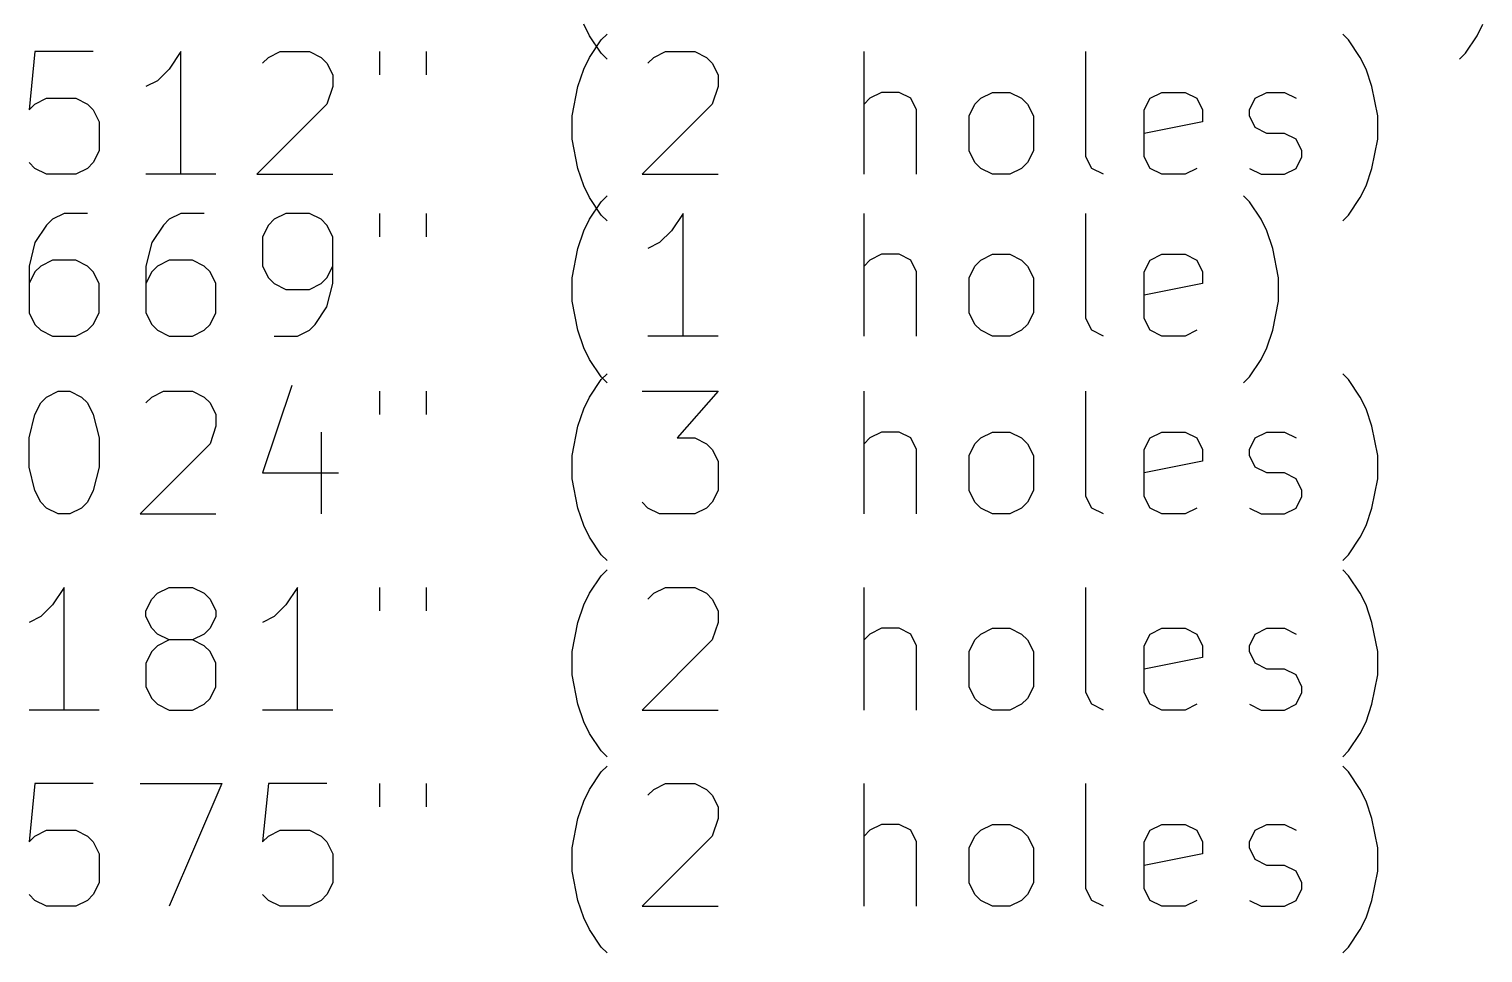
# Model space of a CAD drawing. Extents: x 0.4 to 10.5, y -7.5 to -0.9.
# Drawn here: x 1.528 to 2.461, y -7.515 to -6.922 of the extents above; entities that cross this region are included whole.
import ezdxf

# ---------------------------------------------------------------- set-up
doc = ezdxf.new("R2010")
doc.units = 0
doc.header["$MEASUREMENT"] = 0
doc.layers.add('BLACK', color=7, linetype='CONTINUOUS')

msp = doc.modelspace()

# ---------------------------------------------------------------- linework, layer by layer
at = {"layer": 'BLACK', "linetype": 'CONTINUOUS'}
for p, q in [((1.88751, -6.92584), (1.88376, -6.91834)), ((1.89501, -6.93708), (1.88751, -6.92584)), ((1.89501, -6.92853), (1.89876, -6.92479)), ((2.37495, -6.92853), (2.3712, -6.92479)), ((2.44994, -6.93708), (2.45744, -6.92584)), ((2.45744, -6.92584), (2.46119, -6.91834)), ((1.53131, -6.93603), (1.52756, -6.97353)), ((1.5688, -6.93603), (1.53131, -6.93603)), ((1.62505, -6.93603), (1.61755, -6.94728)), ((1.62505, -7.01477), (1.62505, -6.93603)), ((1.68129, -6.93978), (1.68879, -6.93603)), ((1.68879, -6.93603), (1.70754, -6.93603)), ((1.70754, -6.93603), (1.71503, -6.93978)), ((1.75253, -6.93603), (1.75253, -6.95103)), ((1.78253, -6.93603), (1.78253, -6.95103)), ((1.88751, -6.93978), (1.89501, -6.92853)), ((1.92876, -6.93978), (1.93626, -6.93603)), ((1.93626, -6.93603), (1.955, -6.93603)), ((1.955, -6.93603), (1.9625, -6.93978)), ((2.06374, -7.01477), (2.06374, -6.93603)), ((2.20622, -7.00353), (2.20622, -6.93603)), ((2.38245, -6.93978), (2.37495, -6.92853)), ((1.67754, -6.94353), (1.68129, -6.93978)), ((1.71503, -6.93978), (1.71878, -6.94353)), ((1.71878, -6.94353), (1.72253, -6.95103)), ((1.88376, -6.94728), (1.88751, -6.93978)), ((1.89876, -6.94083), (1.89501, -6.93708)), ((1.92501, -6.94353), (1.92876, -6.93978)), ((1.9625, -6.93978), (1.96625, -6.94353)), ((1.96625, -6.94353), (1.97, -6.95103)), ((2.3862, -6.94728), (2.38245, -6.93978)), ((2.44619, -6.94083), (2.44994, -6.93708)), ((1.61005, -6.95478), (1.60255, -6.95853)), ((1.61755, -6.94728), (1.61005, -6.95478)), ((1.72253, -6.95103), (1.72253, -6.95853)), ((1.88001, -6.95853), (1.88376, -6.94728)), ((1.97, -6.95103), (1.97, -6.95853)), ((2.38995, -6.95853), (2.3862, -6.94728)), ((1.72253, -6.95853), (1.71878, -6.96978)), ((1.87626, -6.97728), (1.88001, -6.95853)), ((1.97, -6.95853), (1.96625, -6.96978)), ((2.07499, -6.96228), (2.06749, -6.96603)), ((2.08624, -6.96228), (2.07499, -6.96228)), ((2.09374, -6.96603), (2.08624, -6.96228)), ((2.13873, -6.96603), (2.14623, -6.96228)), ((2.14623, -6.96228), (2.15748, -6.96228)), ((2.15748, -6.96228), (2.16498, -6.96603)), ((2.24747, -6.96603), (2.25497, -6.96228)), ((2.25497, -6.96228), (2.26997, -6.96228)), ((2.26997, -6.96228), (2.27746, -6.96603)), ((2.31496, -6.96603), (2.32246, -6.96228)), ((2.32246, -6.96228), (2.33371, -6.96228)), ((2.33371, -6.96228), (2.34121, -6.96603)), ((2.3937, -6.97728), (2.38995, -6.95853)), ((1.52756, -6.97353), (1.53131, -6.96978)), ((1.53131, -6.96978), (1.53881, -6.96603)), ((1.53881, -6.96603), (1.55755, -6.96603)), ((1.55755, -6.96603), (1.56505, -6.96978)), ((1.56505, -6.96978), (1.5688, -6.97353)), ((1.5688, -6.97353), (1.57255, -6.98103)), ((1.71878, -6.96978), (1.67379, -7.01477)), ((1.96625, -6.96978), (1.92126, -7.01477)), ((2.06749, -6.96603), (2.06374, -6.96978)), ((2.09749, -6.97353), (2.09374, -6.96603)), ((2.09749, -7.01477), (2.09749, -6.97353)), ((2.13123, -6.97728), (2.13498, -6.96978)), ((2.13498, -6.96978), (2.13873, -6.96603)), ((2.16498, -6.96603), (2.16873, -6.96978)), ((2.16873, -6.96978), (2.17248, -6.97728)), ((2.24372, -6.97353), (2.24747, -6.96603)), ((2.24372, -7.00353), (2.24372, -6.97353)), ((2.27746, -6.96603), (2.28121, -6.97353)), ((2.28121, -6.97353), (2.28121, -6.98103)), ((2.31121, -6.97353), (2.31496, -6.96603)), ((2.31121, -6.97728), (2.31121, -6.97353)), ((1.57255, -6.98103), (1.57255, -6.99978)), ((1.87626, -6.99228), (1.87626, -6.97728)), ((2.13123, -6.99978), (2.13123, -6.97728)), ((2.17248, -6.97728), (2.17248, -6.99978)), ((2.28121, -6.98103), (2.24372, -6.98853)), ((2.31496, -6.98478), (2.31121, -6.97728)), ((2.3937, -6.99228), (2.3937, -6.97728)), ((1.88001, -7.01102), (1.87626, -6.99228)), ((2.32246, -6.98853), (2.31496, -6.98478)), ((2.33371, -6.98853), (2.32246, -6.98853)), ((2.34121, -6.99228), (2.33371, -6.98853)), ((2.34496, -6.99978), (2.34121, -6.99228)), ((2.38995, -7.01102), (2.3937, -6.99228)), ((1.57255, -6.99978), (1.5688, -7.00727)), ((2.13498, -7.00727), (2.13123, -6.99978)), ((2.17248, -6.99978), (2.16873, -7.00727)), ((2.34496, -7.00353), (2.34496, -6.99978)), ((1.53131, -7.01102), (1.52756, -7.00727)), ((1.53881, -7.01477), (1.53131, -7.01102)), ((1.56505, -7.01102), (1.55755, -7.01477)), ((1.5688, -7.00727), (1.56505, -7.01102)), ((1.88376, -7.02227), (1.88001, -7.01102)), ((2.13873, -7.01102), (2.13498, -7.00727)), ((2.14623, -7.01477), (2.13873, -7.01102)), ((2.16498, -7.01102), (2.15748, -7.01477)), ((2.16873, -7.00727), (2.16498, -7.01102)), ((2.20997, -7.01102), (2.20622, -7.00353)), ((2.21747, -7.01477), (2.20997, -7.01102)), ((2.24747, -7.01102), (2.24372, -7.00353)), ((2.25497, -7.01477), (2.24747, -7.01102)), ((2.27746, -7.01102), (2.26997, -7.01477)), ((2.31121, -7.01102), (2.31871, -7.01477)), ((2.33371, -7.01477), (2.34121, -7.01102)), ((2.34121, -7.01102), (2.34496, -7.00353)), ((2.3862, -7.02227), (2.38995, -7.01102)), ((1.55755, -7.01477), (1.53881, -7.01477)), ((1.64754, -7.01477), (1.60255, -7.01477)), ((1.67379, -7.01477), (1.72253, -7.01477)), ((1.92126, -7.01477), (1.97, -7.01477)), ((2.15748, -7.01477), (2.14623, -7.01477)), ((2.26997, -7.01477), (2.25497, -7.01477)), ((2.31871, -7.01477), (2.33371, -7.01477)), ((1.88751, -7.02977), (1.88376, -7.02227)), ((1.89501, -7.04102), (1.88751, -7.02977)), ((1.89501, -7.03247), (1.89876, -7.02872)), ((2.31121, -7.03247), (2.30746, -7.02872)), ((2.37495, -7.04102), (2.38245, -7.02977)), ((2.38245, -7.02977), (2.3862, -7.02227)), ((1.88751, -7.04372), (1.89501, -7.03247)), ((2.31871, -7.04372), (2.31121, -7.03247)), ((1.53881, -7.04747), (1.53131, -7.05872)), ((1.54256, -7.04372), (1.53881, -7.04747)), ((1.55006, -7.03997), (1.54256, -7.04372)), ((1.56505, -7.03997), (1.55006, -7.03997)), ((1.6138, -7.04747), (1.6063, -7.05872)), ((1.61755, -7.04372), (1.6138, -7.04747)), ((1.62505, -7.03997), (1.61755, -7.04372)), ((1.64004, -7.03997), (1.62505, -7.03997)), ((1.68129, -7.04747), (1.67754, -7.05497)), ((1.68504, -7.04372), (1.68129, -7.04747)), ((1.69254, -7.03997), (1.68504, -7.04372)), ((1.70754, -7.03997), (1.69254, -7.03997)), ((1.71503, -7.04372), (1.70754, -7.03997)), ((1.71878, -7.04747), (1.71503, -7.04372)), ((1.72253, -7.05497), (1.71878, -7.04747)), ((1.75253, -7.03997), (1.75253, -7.05497)), ((1.78253, -7.03997), (1.78253, -7.05497)), ((1.88376, -7.05122), (1.88751, -7.04372)), ((1.89876, -7.04477), (1.89501, -7.04102)), ((1.94751, -7.03997), (1.94001, -7.05122)), ((1.94751, -7.11871), (1.94751, -7.03997)), ((2.06374, -7.11871), (2.06374, -7.03997)), ((2.20622, -7.10746), (2.20622, -7.03997)), ((2.32246, -7.05122), (2.31871, -7.04372)), ((2.3712, -7.04477), (2.37495, -7.04102)), ((1.67754, -7.05497), (1.67754, -7.07372)), ((1.72253, -7.08497), (1.72253, -7.05497)), ((1.88001, -7.06247), (1.88376, -7.05122)), ((1.94001, -7.05122), (1.93251, -7.05872)), ((2.32621, -7.06247), (2.32246, -7.05122)), ((1.53131, -7.05872), (1.52756, -7.07372)), ((1.6063, -7.05872), (1.60255, -7.07372)), ((1.87626, -7.08122), (1.88001, -7.06247)), ((1.93251, -7.05872), (1.92501, -7.06247)), ((2.07499, -7.06622), (2.06749, -7.06997)), ((2.08624, -7.06622), (2.07499, -7.06622)), ((2.09374, -7.06997), (2.08624, -7.06622)), ((2.13873, -7.06997), (2.14623, -7.06622)), ((2.14623, -7.06622), (2.15748, -7.06622)), ((2.15748, -7.06622), (2.16498, -7.06997)), ((2.24747, -7.06997), (2.25497, -7.06622)), ((2.25497, -7.06622), (2.26997, -7.06622)), ((2.26997, -7.06622), (2.27746, -7.06997)), ((2.32996, -7.08122), (2.32621, -7.06247)), ((1.52756, -7.07372), (1.52756, -7.10371)), ((1.53506, -7.07372), (1.53131, -7.07747)), ((1.54256, -7.06997), (1.53506, -7.07372)), ((1.55755, -7.06997), (1.54256, -7.06997)), ((1.56505, -7.07372), (1.55755, -7.06997)), ((1.5688, -7.07747), (1.56505, -7.07372)), ((1.60255, -7.07372), (1.60255, -7.10371)), ((1.61005, -7.07372), (1.6063, -7.07747)), ((1.61755, -7.06997), (1.61005, -7.07372)), ((1.63254, -7.06997), (1.61755, -7.06997)), ((1.64004, -7.07372), (1.63254, -7.06997)), ((1.64379, -7.07747), (1.64004, -7.07372)), ((1.67754, -7.07372), (1.68129, -7.08122)), ((1.71878, -7.08122), (1.72253, -7.07372)), ((2.06749, -7.06997), (2.06374, -7.07372)), ((2.09749, -7.07747), (2.09374, -7.06997)), ((2.13123, -7.08122), (2.13498, -7.07372)), ((2.13498, -7.07372), (2.13873, -7.06997)), ((2.16498, -7.06997), (2.16873, -7.07372)), ((2.16873, -7.07372), (2.17248, -7.08122)), ((2.24372, -7.07747), (2.24747, -7.06997)), ((2.27746, -7.06997), (2.28121, -7.07747)), ((1.53131, -7.07747), (1.52756, -7.08497)), ((1.57255, -7.08497), (1.5688, -7.07747)), ((1.57255, -7.10371), (1.57255, -7.08497)), ((1.6063, -7.07747), (1.60255, -7.08497)), ((1.64754, -7.08497), (1.64379, -7.07747)), ((1.64754, -7.10371), (1.64754, -7.08497)), ((1.68129, -7.08122), (1.68504, -7.08497)), ((1.68504, -7.08497), (1.69254, -7.08871)), ((1.70754, -7.08871), (1.71503, -7.08497)), ((1.71503, -7.08497), (1.71878, -7.08122)), ((1.71878, -7.09996), (1.72253, -7.08497)), ((1.87626, -7.09621), (1.87626, -7.08122)), ((2.09749, -7.11871), (2.09749, -7.07747)), ((2.13123, -7.10371), (2.13123, -7.08122)), ((2.17248, -7.08122), (2.17248, -7.10371)), ((2.24372, -7.10746), (2.24372, -7.07747)), ((2.28121, -7.08497), (2.24372, -7.09246)), ((2.28121, -7.07747), (2.28121, -7.08497)), ((2.32996, -7.09621), (2.32996, -7.08122)), ((1.69254, -7.08871), (1.70754, -7.08871)), ((1.52756, -7.10371), (1.53131, -7.11121)), ((1.5688, -7.11121), (1.57255, -7.10371)), ((1.60255, -7.10371), (1.6063, -7.11121)), ((1.64379, -7.11121), (1.64754, -7.10371)), ((1.71129, -7.11121), (1.71878, -7.09996)), ((1.88001, -7.11496), (1.87626, -7.09621)), ((2.13498, -7.11121), (2.13123, -7.10371)), ((2.17248, -7.10371), (2.16873, -7.11121)), ((2.32621, -7.11496), (2.32996, -7.09621)), ((1.53131, -7.11121), (1.53506, -7.11496)), ((1.56505, -7.11496), (1.5688, -7.11121)), ((1.6063, -7.11121), (1.61005, -7.11496)), ((1.64004, -7.11496), (1.64379, -7.11121)), ((1.70754, -7.11496), (1.71129, -7.11121)), ((2.13873, -7.11496), (2.13498, -7.11121)), ((2.16873, -7.11121), (2.16498, -7.11496)), ((2.20997, -7.11496), (2.20622, -7.10746)), ((2.24747, -7.11496), (2.24372, -7.10746)), ((1.53506, -7.11496), (1.54256, -7.11871)), ((1.54256, -7.11871), (1.55755, -7.11871)), ((1.55755, -7.11871), (1.56505, -7.11496)), ((1.61005, -7.11496), (1.61755, -7.11871)), ((1.61755, -7.11871), (1.63254, -7.11871)), ((1.63254, -7.11871), (1.64004, -7.11496)), ((1.68504, -7.11871), (1.70004, -7.11871)), ((1.70004, -7.11871), (1.70754, -7.11496)), ((1.88376, -7.12621), (1.88001, -7.11496)), ((1.97, -7.11871), (1.92501, -7.11871)), ((2.14623, -7.11871), (2.13873, -7.11496)), ((2.15748, -7.11871), (2.14623, -7.11871)), ((2.16498, -7.11496), (2.15748, -7.11871)), ((2.21747, -7.11871), (2.20997, -7.11496)), ((2.25497, -7.11871), (2.24747, -7.11496)), ((2.26997, -7.11871), (2.25497, -7.11871)), ((2.27746, -7.11496), (2.26997, -7.11871)), ((2.32246, -7.12621), (2.32621, -7.11496)), ((1.88751, -7.13371), (1.88376, -7.12621)), ((2.31871, -7.13371), (2.32246, -7.12621)), ((1.89501, -7.14496), (1.88751, -7.13371)), ((2.31121, -7.14496), (2.31871, -7.13371)), ((1.69629, -7.15039), (1.67754, -7.20664)), ((1.88751, -7.15789), (1.89501, -7.14665)), ((1.89501, -7.14665), (1.89876, -7.1429)), ((1.89876, -7.14871), (1.89501, -7.14496)), ((2.30746, -7.14871), (2.31121, -7.14496)), ((2.37495, -7.14665), (2.3712, -7.1429)), ((2.38245, -7.15789), (2.37495, -7.14665)), ((1.53506, -7.16164), (1.53881, -7.15789)), ((1.53881, -7.15789), (1.54631, -7.15414)), ((1.54631, -7.15414), (1.5538, -7.15414)), ((1.5538, -7.15414), (1.5613, -7.15789)), ((1.5613, -7.15789), (1.56505, -7.16164)), ((1.60255, -7.16164), (1.6063, -7.15789)), ((1.6063, -7.15789), (1.6138, -7.15414)), ((1.6138, -7.15414), (1.63254, -7.15414)), ((1.63254, -7.15414), (1.64004, -7.15789)), ((1.64004, -7.15789), (1.64379, -7.16164)), ((1.75253, -7.15414), (1.75253, -7.16914)), ((1.78253, -7.15414), (1.78253, -7.16914)), ((1.88376, -7.16539), (1.88751, -7.15789)), ((1.92126, -7.15414), (1.97, -7.15414)), ((1.97, -7.15414), (1.94376, -7.18414)), ((2.06374, -7.23288), (2.06374, -7.15414)), ((2.20622, -7.22164), (2.20622, -7.15414)), ((2.3862, -7.16539), (2.38245, -7.15789)), ((1.52756, -7.18414), (1.53131, -7.16914)), ((1.53131, -7.16914), (1.53506, -7.16164)), ((1.56505, -7.16164), (1.5688, -7.16914)), ((1.5688, -7.16914), (1.57255, -7.18414)), ((1.64379, -7.16164), (1.64754, -7.16914)), ((1.64754, -7.16914), (1.64754, -7.17664)), ((1.88001, -7.17664), (1.88376, -7.16539)), ((2.38995, -7.17664), (2.3862, -7.16539)), ((1.64754, -7.17664), (1.64379, -7.18789)), ((1.87626, -7.19539), (1.88001, -7.17664)), ((2.3937, -7.19539), (2.38995, -7.17664)), ((1.52756, -7.20289), (1.52756, -7.18414)), ((1.57255, -7.18414), (1.57255, -7.20289)), ((1.64379, -7.18789), (1.5988, -7.23288)), ((1.71503, -7.18039), (1.71503, -7.23288)), ((1.94376, -7.18414), (1.955, -7.18414)), ((1.955, -7.18414), (1.9625, -7.18789)), ((1.9625, -7.18789), (1.96625, -7.19164)), ((2.06749, -7.18414), (2.06374, -7.18789)), ((2.07499, -7.18039), (2.06749, -7.18414)), ((2.08624, -7.18039), (2.07499, -7.18039)), ((2.09374, -7.18414), (2.08624, -7.18039)), ((2.09749, -7.19164), (2.09374, -7.18414)), ((2.13123, -7.19539), (2.13498, -7.18789)), ((2.13498, -7.18789), (2.13873, -7.18414)), ((2.13873, -7.18414), (2.14623, -7.18039)), ((2.14623, -7.18039), (2.15748, -7.18039)), ((2.15748, -7.18039), (2.16498, -7.18414)), ((2.16498, -7.18414), (2.16873, -7.18789)), ((2.16873, -7.18789), (2.17248, -7.19539)), ((2.24372, -7.19164), (2.24747, -7.18414)), ((2.24747, -7.18414), (2.25497, -7.18039)), ((2.25497, -7.18039), (2.26997, -7.18039)), ((2.26997, -7.18039), (2.27746, -7.18414)), ((2.27746, -7.18414), (2.28121, -7.19164)), ((2.31121, -7.19164), (2.31496, -7.18414)), ((2.31496, -7.18414), (2.32246, -7.18039)), ((2.32246, -7.18039), (2.33371, -7.18039)), ((2.33371, -7.18039), (2.34121, -7.18414)), ((1.87626, -7.21039), (1.87626, -7.19539)), ((1.96625, -7.19164), (1.97, -7.19914)), ((2.09749, -7.23288), (2.09749, -7.19164)), ((2.13123, -7.21789), (2.13123, -7.19539)), ((2.17248, -7.19539), (2.17248, -7.21789)), ((2.24372, -7.22164), (2.24372, -7.19164)), ((2.28121, -7.19164), (2.28121, -7.19914)), ((2.31121, -7.19539), (2.31121, -7.19164)), ((2.31496, -7.20289), (2.31121, -7.19539)), ((2.3937, -7.21039), (2.3937, -7.19539)), ((1.53131, -7.21789), (1.52756, -7.20289)), ((1.57255, -7.20289), (1.5688, -7.21789)), ((1.67754, -7.20664), (1.72628, -7.20664)), ((1.97, -7.19914), (1.97, -7.21789)), ((2.28121, -7.19914), (2.24372, -7.20664)), ((2.32246, -7.20664), (2.31496, -7.20289)), ((2.33371, -7.20664), (2.32246, -7.20664)), ((2.34121, -7.21039), (2.33371, -7.20664)), ((1.88001, -7.22913), (1.87626, -7.21039)), ((2.34496, -7.21789), (2.34121, -7.21039)), ((2.38995, -7.22913), (2.3937, -7.21039)), ((1.53506, -7.22539), (1.53131, -7.21789)), ((1.53881, -7.22913), (1.53506, -7.22539)), ((1.56505, -7.22539), (1.5613, -7.22913)), ((1.5688, -7.21789), (1.56505, -7.22539)), ((1.92501, -7.22913), (1.92126, -7.22539)), ((1.96625, -7.22539), (1.9625, -7.22913)), ((1.97, -7.21789), (1.96625, -7.22539)), ((2.13498, -7.22539), (2.13123, -7.21789)), ((2.13873, -7.22913), (2.13498, -7.22539)), ((2.16873, -7.22539), (2.16498, -7.22913)), ((2.17248, -7.21789), (2.16873, -7.22539)), ((2.20997, -7.22913), (2.20622, -7.22164)), ((2.24747, -7.22913), (2.24372, -7.22164)), ((2.34121, -7.22913), (2.34496, -7.22164)), ((2.34496, -7.22164), (2.34496, -7.21789)), ((1.54631, -7.23288), (1.53881, -7.22913)), ((1.5538, -7.23288), (1.54631, -7.23288)), ((1.5613, -7.22913), (1.5538, -7.23288)), ((1.5988, -7.23288), (1.64754, -7.23288)), ((1.88376, -7.24038), (1.88001, -7.22913)), ((1.93251, -7.23288), (1.92501, -7.22913)), ((1.955, -7.23288), (1.93251, -7.23288)), ((1.9625, -7.22913), (1.955, -7.23288)), ((2.14623, -7.23288), (2.13873, -7.22913)), ((2.15748, -7.23288), (2.14623, -7.23288)), ((2.16498, -7.22913), (2.15748, -7.23288)), ((2.21747, -7.23288), (2.20997, -7.22913)), ((2.25497, -7.23288), (2.24747, -7.22913)), ((2.26997, -7.23288), (2.25497, -7.23288)), ((2.27746, -7.22913), (2.26997, -7.23288)), ((2.31121, -7.22913), (2.31871, -7.23288)), ((2.31871, -7.23288), (2.33371, -7.23288)), ((2.33371, -7.23288), (2.34121, -7.22913)), ((2.3862, -7.24038), (2.38995, -7.22913)), ((1.88751, -7.24788), (1.88376, -7.24038)), ((2.38245, -7.24788), (2.3862, -7.24038)), ((1.89501, -7.25913), (1.88751, -7.24788)), ((2.37495, -7.25913), (2.38245, -7.24788)), ((1.89876, -7.26288), (1.89501, -7.25913)), ((2.3712, -7.26288), (2.37495, -7.25913)), ((1.88751, -7.28388), (1.89501, -7.27263)), ((1.89501, -7.27263), (1.89876, -7.26888)), ((2.37495, -7.27263), (2.3712, -7.26888)), ((2.38245, -7.28388), (2.37495, -7.27263)), ((1.55006, -7.28013), (1.54256, -7.29138)), ((1.55006, -7.35887), (1.55006, -7.28013)), ((1.61005, -7.28388), (1.61755, -7.28013)), ((1.61755, -7.28013), (1.63254, -7.28013)), ((1.63254, -7.28013), (1.64004, -7.28388)), ((1.70004, -7.28013), (1.69254, -7.29138)), ((1.70004, -7.35887), (1.70004, -7.28013)), ((1.75253, -7.28013), (1.75253, -7.29513)), ((1.78253, -7.28013), (1.78253, -7.29513)), ((1.92876, -7.28388), (1.93626, -7.28013)), ((1.93626, -7.28013), (1.955, -7.28013)), ((1.955, -7.28013), (1.9625, -7.28388)), ((2.06374, -7.35887), (2.06374, -7.28013)), ((2.20622, -7.34762), (2.20622, -7.28013)), ((1.54256, -7.29138), (1.53506, -7.29888)), ((1.60255, -7.29513), (1.6063, -7.28763)), ((1.6063, -7.28763), (1.61005, -7.28388)), ((1.64004, -7.28388), (1.64379, -7.28763)), ((1.64379, -7.28763), (1.64754, -7.29513)), ((1.69254, -7.29138), (1.68504, -7.29888)), ((1.88001, -7.30263), (1.88376, -7.29138)), ((1.88376, -7.29138), (1.88751, -7.28388)), ((1.92501, -7.28763), (1.92876, -7.28388)), ((1.9625, -7.28388), (1.96625, -7.28763)), ((1.96625, -7.28763), (1.97, -7.29513)), ((2.3862, -7.29138), (2.38245, -7.28388)), ((2.38995, -7.30263), (2.3862, -7.29138)), ((1.53506, -7.29888), (1.52756, -7.30263)), ((1.60255, -7.29888), (1.60255, -7.29513)), ((1.6063, -7.30638), (1.60255, -7.29888)), ((1.64754, -7.29888), (1.64379, -7.30638)), ((1.64754, -7.29513), (1.64754, -7.29888)), ((1.68504, -7.29888), (1.67754, -7.30263)), ((1.97, -7.29513), (1.97, -7.30263)), ((1.61005, -7.31012), (1.6063, -7.30638)), ((1.61755, -7.31387), (1.61005, -7.31012)), ((1.64004, -7.31012), (1.63254, -7.31387)), ((1.64379, -7.30638), (1.64004, -7.31012)), ((1.87626, -7.32137), (1.88001, -7.30263)), ((1.97, -7.30263), (1.96625, -7.31387)), ((2.06749, -7.31012), (2.06374, -7.31387)), ((2.07499, -7.30638), (2.06749, -7.31012)), ((2.08624, -7.30638), (2.07499, -7.30638)), ((2.09374, -7.31012), (2.08624, -7.30638)), ((2.09749, -7.31762), (2.09374, -7.31012)), ((2.13498, -7.31387), (2.13873, -7.31012)), ((2.13873, -7.31012), (2.14623, -7.30638)), ((2.14623, -7.30638), (2.15748, -7.30638)), ((2.15748, -7.30638), (2.16498, -7.31012)), ((2.16498, -7.31012), (2.16873, -7.31387)), ((2.24372, -7.31762), (2.24747, -7.31012)), ((2.24747, -7.31012), (2.25497, -7.30638)), ((2.25497, -7.30638), (2.26997, -7.30638)), ((2.26997, -7.30638), (2.27746, -7.31012)), ((2.27746, -7.31012), (2.28121, -7.31762)), ((2.31121, -7.31762), (2.31496, -7.31012)), ((2.31496, -7.31012), (2.32246, -7.30638)), ((2.32246, -7.30638), (2.33371, -7.30638)), ((2.33371, -7.30638), (2.34121, -7.31012)), ((2.3937, -7.32137), (2.38995, -7.30263)), ((1.61005, -7.31762), (1.6063, -7.32137)), ((1.61755, -7.31387), (1.61005, -7.31762)), ((1.63254, -7.31387), (1.61755, -7.31387)), ((1.64004, -7.31762), (1.63254, -7.31387)), ((1.64379, -7.32137), (1.64004, -7.31762)), ((1.96625, -7.31387), (1.92126, -7.35887)), ((2.09749, -7.35887), (2.09749, -7.31762)), ((2.13123, -7.32137), (2.13498, -7.31387)), ((2.16873, -7.31387), (2.17248, -7.32137)), ((2.24372, -7.34762), (2.24372, -7.31762)), ((2.28121, -7.31762), (2.28121, -7.32512)), ((2.31121, -7.32137), (2.31121, -7.31762)), ((1.6063, -7.32137), (1.60255, -7.32887)), ((1.60255, -7.32887), (1.60255, -7.34387)), ((1.64754, -7.32887), (1.64379, -7.32137)), ((1.64754, -7.34387), (1.64754, -7.32887)), ((1.87626, -7.33637), (1.87626, -7.32137)), ((2.13123, -7.34387), (2.13123, -7.32137)), ((2.17248, -7.32137), (2.17248, -7.34387)), ((2.28121, -7.32512), (2.24372, -7.33262)), ((2.31496, -7.32887), (2.31121, -7.32137)), ((2.32246, -7.33262), (2.31496, -7.32887)), ((2.3937, -7.33637), (2.3937, -7.32137)), ((1.88001, -7.35512), (1.87626, -7.33637)), ((2.33371, -7.33262), (2.32246, -7.33262)), ((2.34121, -7.33637), (2.33371, -7.33262)), ((2.34496, -7.34387), (2.34121, -7.33637)), ((2.38995, -7.35512), (2.3937, -7.33637)), ((1.60255, -7.34387), (1.6063, -7.35137)), ((1.64379, -7.35137), (1.64754, -7.34387)), ((2.13498, -7.35137), (2.13123, -7.34387)), ((2.17248, -7.34387), (2.16873, -7.35137)), ((2.20997, -7.35512), (2.20622, -7.34762)), ((2.24747, -7.35512), (2.24372, -7.34762)), ((2.34121, -7.35512), (2.34496, -7.34762)), ((2.34496, -7.34762), (2.34496, -7.34387)), ((1.6063, -7.35137), (1.61005, -7.35512)), ((1.61005, -7.35512), (1.61755, -7.35887)), ((1.63254, -7.35887), (1.64004, -7.35512)), ((1.64004, -7.35512), (1.64379, -7.35137)), ((1.88376, -7.36637), (1.88001, -7.35512)), ((2.13873, -7.35512), (2.13498, -7.35137)), ((2.14623, -7.35887), (2.13873, -7.35512)), ((2.16498, -7.35512), (2.15748, -7.35887)), ((2.16873, -7.35137), (2.16498, -7.35512)), ((2.21747, -7.35887), (2.20997, -7.35512)), ((2.25497, -7.35887), (2.24747, -7.35512)), ((2.27746, -7.35512), (2.26997, -7.35887)), ((2.31121, -7.35512), (2.31871, -7.35887)), ((2.33371, -7.35887), (2.34121, -7.35512)), ((2.3862, -7.36637), (2.38995, -7.35512)), ((1.57255, -7.35887), (1.52756, -7.35887)), ((1.61755, -7.35887), (1.63254, -7.35887)), ((1.72253, -7.35887), (1.67754, -7.35887)), ((1.92126, -7.35887), (1.97, -7.35887)), ((2.15748, -7.35887), (2.14623, -7.35887)), ((2.26997, -7.35887), (2.25497, -7.35887)), ((2.31871, -7.35887), (2.33371, -7.35887)), ((1.88751, -7.37387), (1.88376, -7.36637)), ((1.89501, -7.38512), (1.88751, -7.37387)), ((2.37495, -7.38512), (2.38245, -7.37387)), ((2.38245, -7.37387), (2.3862, -7.36637)), ((1.89876, -7.38886), (1.89501, -7.38512)), ((2.3712, -7.38886), (2.37495, -7.38512)), ((1.88751, -7.40986), (1.89501, -7.39861)), ((1.89501, -7.39861), (1.89876, -7.39486)), ((2.37495, -7.39861), (2.3712, -7.39486)), ((2.38245, -7.40986), (2.37495, -7.39861)), ((1.53131, -7.40611), (1.52756, -7.44361)), ((1.5688, -7.40611), (1.53131, -7.40611)), ((1.5988, -7.40611), (1.65129, -7.40611)), ((1.65129, -7.40611), (1.61755, -7.48485)), ((1.68129, -7.40611), (1.67754, -7.44361)), ((1.71878, -7.40611), (1.68129, -7.40611)), ((1.75253, -7.40611), (1.75253, -7.42111)), ((1.78253, -7.40611), (1.78253, -7.42111)), ((1.88376, -7.41736), (1.88751, -7.40986)), ((1.92501, -7.41361), (1.92876, -7.40986)), ((1.92876, -7.40986), (1.93626, -7.40611)), ((1.93626, -7.40611), (1.955, -7.40611)), ((1.955, -7.40611), (1.9625, -7.40986)), ((1.9625, -7.40986), (1.96625, -7.41361)), ((2.06374, -7.48485), (2.06374, -7.40611)), ((2.20622, -7.4736), (2.20622, -7.40611)), ((2.3862, -7.41736), (2.38245, -7.40986)), ((1.88001, -7.42861), (1.88376, -7.41736)), ((1.96625, -7.41361), (1.97, -7.42111)), ((1.97, -7.42111), (1.97, -7.42861)), ((2.38995, -7.42861), (2.3862, -7.41736)), ((1.87626, -7.44736), (1.88001, -7.42861)), ((1.97, -7.42861), (1.96625, -7.43986)), ((2.3937, -7.44736), (2.38995, -7.42861)), ((1.52756, -7.44361), (1.53131, -7.43986)), ((1.53131, -7.43986), (1.53881, -7.43611)), ((1.53881, -7.43611), (1.55755, -7.43611)), ((1.55755, -7.43611), (1.56505, -7.43986)), ((1.56505, -7.43986), (1.5688, -7.44361)), ((1.67754, -7.44361), (1.68129, -7.43986)), ((1.68129, -7.43986), (1.68879, -7.43611)), ((1.68879, -7.43611), (1.70754, -7.43611)), ((1.70754, -7.43611), (1.71503, -7.43986)), ((1.71503, -7.43986), (1.71878, -7.44361)), ((1.96625, -7.43986), (1.92126, -7.48485)), ((2.06749, -7.43611), (2.06374, -7.43986)), ((2.07499, -7.43236), (2.06749, -7.43611)), ((2.08624, -7.43236), (2.07499, -7.43236)), ((2.09374, -7.43611), (2.08624, -7.43236)), ((2.09749, -7.44361), (2.09374, -7.43611)), ((2.13123, -7.44736), (2.13498, -7.43986)), ((2.13498, -7.43986), (2.13873, -7.43611)), ((2.13873, -7.43611), (2.14623, -7.43236)), ((2.14623, -7.43236), (2.15748, -7.43236)), ((2.15748, -7.43236), (2.16498, -7.43611)), ((2.16498, -7.43611), (2.16873, -7.43986)), ((2.16873, -7.43986), (2.17248, -7.44736)), ((2.24372, -7.44361), (2.24747, -7.43611)), ((2.24747, -7.43611), (2.25497, -7.43236)), ((2.25497, -7.43236), (2.26997, -7.43236)), ((2.26997, -7.43236), (2.27746, -7.43611)), ((2.27746, -7.43611), (2.28121, -7.44361)), ((2.31121, -7.44361), (2.31496, -7.43611)), ((2.31496, -7.43611), (2.32246, -7.43236)), ((2.32246, -7.43236), (2.33371, -7.43236)), ((2.33371, -7.43236), (2.34121, -7.43611)), ((1.5688, -7.44361), (1.57255, -7.45111)), ((1.71878, -7.44361), (1.72253, -7.45111)), ((1.87626, -7.46236), (1.87626, -7.44736)), ((2.09749, -7.48485), (2.09749, -7.44361)), ((2.13123, -7.46985), (2.13123, -7.44736)), ((2.17248, -7.44736), (2.17248, -7.46985)), ((2.24372, -7.4736), (2.24372, -7.44361)), ((2.28121, -7.44361), (2.28121, -7.45111)), ((2.31121, -7.44736), (2.31121, -7.44361)), ((2.31496, -7.45486), (2.31121, -7.44736)), ((2.3937, -7.46236), (2.3937, -7.44736)), ((1.57255, -7.45111), (1.57255, -7.46985)), ((1.72253, -7.45111), (1.72253, -7.46985)), ((2.28121, -7.45111), (2.24372, -7.45861)), ((2.32246, -7.45861), (2.31496, -7.45486)), ((2.33371, -7.45861), (2.32246, -7.45861)), ((2.34121, -7.46236), (2.33371, -7.45861)), ((1.88001, -7.4811), (1.87626, -7.46236)), ((2.34496, -7.46985), (2.34121, -7.46236)), ((2.38995, -7.4811), (2.3937, -7.46236)), ((1.53131, -7.4811), (1.52756, -7.47735)), ((1.5688, -7.47735), (1.56505, -7.4811)), ((1.57255, -7.46985), (1.5688, -7.47735)), ((1.68129, -7.4811), (1.67754, -7.47735)), ((1.71878, -7.47735), (1.71503, -7.4811)), ((1.72253, -7.46985), (1.71878, -7.47735)), ((2.13498, -7.47735), (2.13123, -7.46985)), ((2.13873, -7.4811), (2.13498, -7.47735)), ((2.16873, -7.47735), (2.16498, -7.4811)), ((2.17248, -7.46985), (2.16873, -7.47735)), ((2.20997, -7.4811), (2.20622, -7.4736)), ((2.24747, -7.4811), (2.24372, -7.4736)), ((2.34121, -7.4811), (2.34496, -7.4736)), ((2.34496, -7.4736), (2.34496, -7.46985)), ((1.53881, -7.48485), (1.53131, -7.4811)), ((1.55755, -7.48485), (1.53881, -7.48485)), ((1.56505, -7.4811), (1.55755, -7.48485)), ((1.68879, -7.48485), (1.68129, -7.4811)), ((1.70754, -7.48485), (1.68879, -7.48485)), ((1.71503, -7.4811), (1.70754, -7.48485)), ((1.88376, -7.49235), (1.88001, -7.4811)), ((1.92126, -7.48485), (1.97, -7.48485)), ((2.14623, -7.48485), (2.13873, -7.4811)), ((2.15748, -7.48485), (2.14623, -7.48485)), ((2.16498, -7.4811), (2.15748, -7.48485)), ((2.21747, -7.48485), (2.20997, -7.4811)), ((2.25497, -7.48485), (2.24747, -7.4811)), ((2.26997, -7.48485), (2.25497, -7.48485)), ((2.27746, -7.4811), (2.26997, -7.48485)), ((2.31121, -7.4811), (2.31871, -7.48485)), ((2.31871, -7.48485), (2.33371, -7.48485)), ((2.33371, -7.48485), (2.34121, -7.4811)), ((2.3862, -7.49235), (2.38995, -7.4811)), ((1.88751, -7.49985), (1.88376, -7.49235)), ((2.38245, -7.49985), (2.3862, -7.49235)), ((1.89501, -7.5111), (1.88751, -7.49985)), ((2.37495, -7.5111), (2.38245, -7.49985)), ((1.89876, -7.51485), (1.89501, -7.5111)), ((2.3712, -7.51485), (2.37495, -7.5111))]:
    msp.add_line(p, q, dxfattribs=at)

doc.saveas('drawing.dxf')
